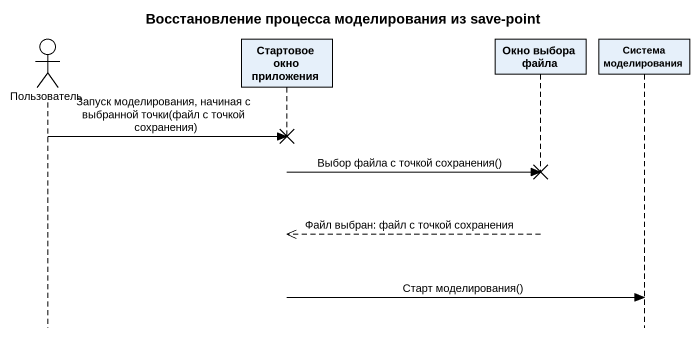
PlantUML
@startuml
title Восстановление процесса моделирования из save-point
hide footbox
actor Пользователь
participant "Стартовое окно приложения" as Стартовое_окно_приложения
participant "Окно выбора файла" as Окно_выбора_файла
participant "Система моделирования" as Система_моделирования

Пользователь -> Стартовое_окно_приложения !! : Запуск моделирования, начиная с выбранной точки(файл с точкой сохранения)
Стартовое_окно_приложения -> Окно_выбора_файла !! : Выбор файла с точкой сохранения()
Окно_выбора_файла -->> Стартовое_окно_приложения : Файл выбран: файл с точкой сохранения
Стартовое_окно_приложения -> Система_моделирования : Старт моделирования()
@enduml
